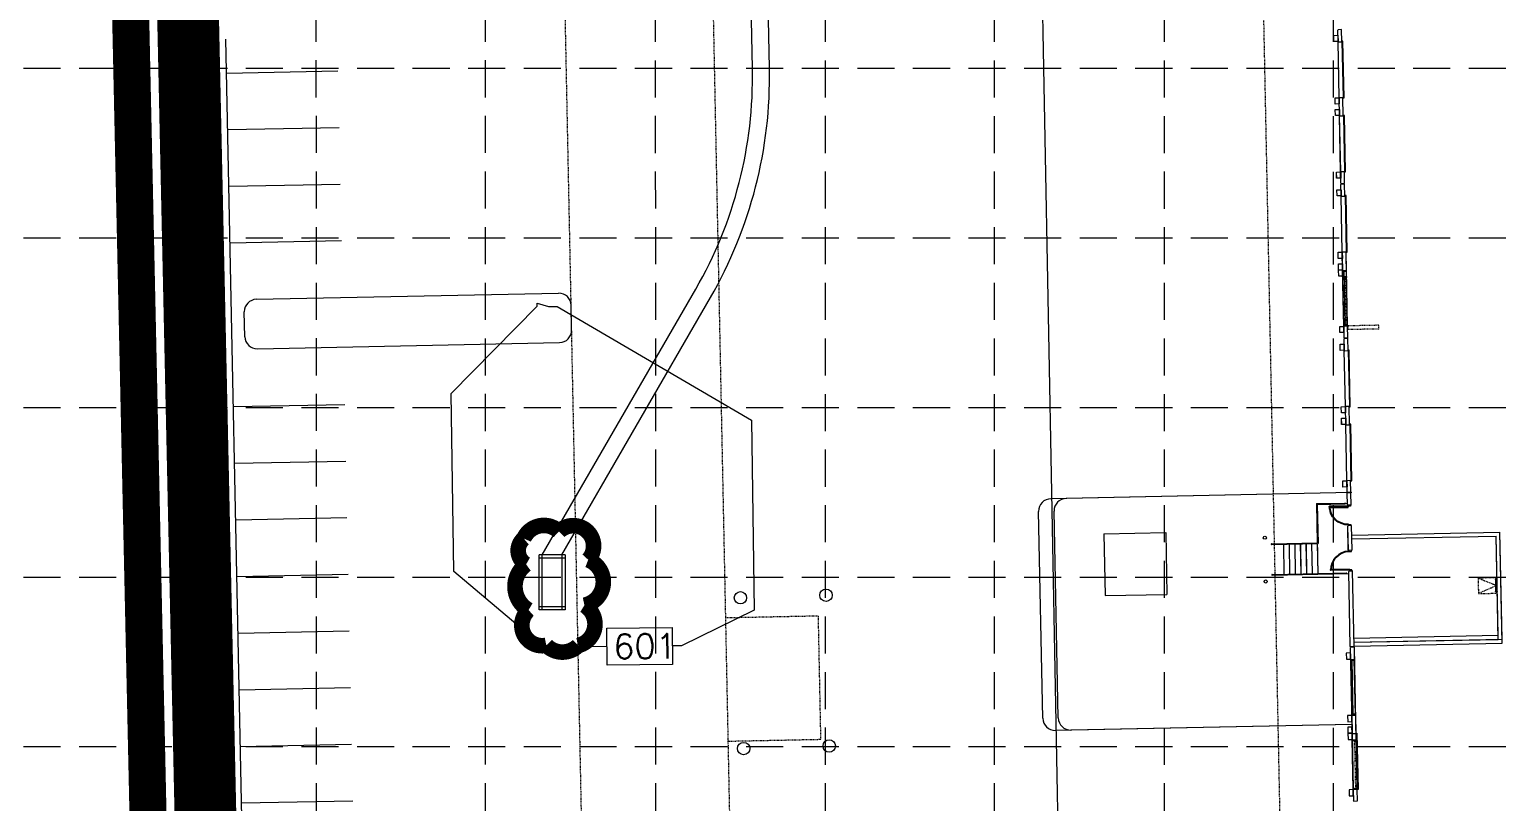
# Model space of a CAD drawing. Extents: x 2140663 to 2528301, y 336313 to 7007653.
# Drawn here: x 2527319.9 to 2527558.4, y 7006737 to 7006862 of the extents above; entities that cross this region are included whole.
import ezdxf

# ---------------------------------------------------------------- set-up
doc = ezdxf.new("R2010")
doc.units = 0
doc.header["$MEASUREMENT"] = 0
for name, pattern in [('HIDDEN', [0.375, 0.25, -0.125]), ('PHANTOM2', [1.25, 0.625, -0.125, 0.125, -0.125, 0.125, -0.125]), ('xdrc002ar$0$HIDDEN2', [0.1875, 0.125, -0.0625]), ('xdrc002ar$0$XR3$0$HIDDEN2', [0.1875, 0.125, -0.0625]), ('xdrc002pt$0$HIDDEN2', [0.1875, 0.125, -0.0625])]:
    doc.linetypes.add(name, pattern=pattern)
for name, color, linetype in [('1 PROPOSED CONTOURS', 43, 'Continuous'), ('1 SILT FENCE', 200, 'Continuous'), ('GRID', 254, 'HIDDEN'), ('LEGEND', 7, 'Continuous'), ('LIMITS OF DISTURBANCE', 1, 'HIDDEN'), ('xdrc002ar$0$A-EQPM-PL', 1, 'Continuous'), ('xdrc002ar$0$BASE1$0$ADO', 8, 'Continuous'), ('xdrc002ar$0$BASE1$0$AFL', 1, 'Continuous'), ('xdrc002ar$0$BASE1$0$AFLHR', 7, 'Continuous'), ('xdrc002ar$0$BASE1$0$AFLST', 1, 'Continuous'), ('xdrc002ar$0$BASE1$0$awa', 7, 'Continuous'), ('xdrc002ar$0$BASE1$0$awaWING', 1, 'xdrc002ar$0$HIDDEN2'), ('xdrc002ar$0$c-pipe-bollrds', 4, 'Continuous'), ('xdrc002ar$0$CURB PAD', 7, 'Continuous'), ('xdrc002ar$0$WINDOWS', 8, 'Continuous'), ('xdrc002ar$0$xdrc002ar$0$C-PKNG-FACE-N', 1, 'Continuous'), ('xdrc002ar$0$xdrc002ar$0$C-PKNG-STRP-N', 6, 'Continuous'), ('xdrc002ar$0$XR3$0$A-EQPM-PL', 1, 'Continuous'), ('xdrc002ar$0$XR3$0$BASE1$0$ADO', 3, 'Continuous'), ('xdrc002ar$0$XR3$0$BASE1$0$AFL', 1, 'Continuous'), ('xdrc002ar$0$XR3$0$BASE1$0$AFLHR', 2, 'Continuous'), ('xdrc002ar$0$XR3$0$BASE1$0$AFLST', 2, 'Continuous'), ('xdrc002ar$0$XR3$0$BASE1$0$awa', 4, 'Continuous'), ('xdrc002ar$0$XR3$0$WINDOWS', 2, 'Continuous'), ('xdrc002pt$0$V-ESMT-ACCS-N', 2, 'xdrc002pt$0$HIDDEN2'), ('xdrc002pt$0$V-ESMT-STRM-N', 2, 'xdrc002pt$0$HIDDEN2'), ('xdrc002pt$0$v-prop-line', 3, 'PHANTOM2'), ('xdrc002STM$0$C-STRM-INLET-N', 5, 'Continuous'), ('xdrc002STM$0$C-STRM-PIPE-N', 5, 'Continuous')]:
    doc.layers.add(name, color=color, linetype=linetype)
doc.styles.get("Standard").update_dxf_attribs({"font": 'ARIAL.TTF'})

# ---------------------------------------------------------------- blocks, each defined once
blk = doc.blocks.new('xdrc002ar$0$XR3$0$A$C228123AE')
at = {"layer": 'xdrc002ar$0$XR3$0$BASE1$0$ADO', "lineweight": 0}
for points in [[(22.61683327611536, 15.75429074559361), (22.61683327611536, 17.50429074559361), (132.6168332761154, 17.50429074559361), (132.6168332761154, 15.75429074559361)], [(166.6168332761154, 15.75429074559361), (166.6168332761154, 17.50429074559361), (276.6168332761154, 17.50429074559361), (276.6168332761154, 15.75429074559361)]]:
    blk.add_lwpolyline(points, close=True, dxfattribs=at)
at = {"layer": 'xdrc002ar$0$XR3$0$BASE1$0$AFL', "lineweight": 0}
for p, q in [((22.86683327844366, 8.004440076649189), (132.3668332770467, 8.004440076649189)), ((166.866833277978, 8.004440076649189), (276.366833276581, 8.004440076649189))]:
    blk.add_line(p, q, dxfattribs=at)
for points in [[(10.86683327844366, 8.004440078511834), (10.86683327844366, 0.004440078511834145), (22.86683327844366, 0.004440078511834145), (22.86683327844366, 8.004440078511834)], [(132.3668332770467, 8.004440078511834), (132.3668332770467, 0.004440078511834145), (144.3668332770467, 0.004440078511834145), (144.3668332770467, 8.004440078511834)], [(154.866833277978, 8.004440077580512), (154.866833277978, 0.00444007758051157), (166.866833277978, 0.00444007758051157), (166.866833277978, 8.004440077580512)], [(276.366833276581, 8.004440077580512), (276.366833276581, 0.00444007758051157), (288.366833276581, 0.00444007758051157), (288.366833276581, 8.004440077580512)]]:
    blk.add_lwpolyline(points, close=True, dxfattribs=at)
at = {"layer": 'xdrc002ar$0$XR3$0$BASE1$0$awa', "lineweight": 0}
for p, q in [((-0.008166723418980837, 15.25444007758051), (23.61683327611536, 15.25444007664919)), ((-0.008166723418980837, 15.25444007758051), (-0.008166723418980837, 8.754440076649189)), ((0.7418332765810192, 8.004440076649189), (-0.008166723418980837, 8.754440076649189)), ((0.7418332765810192, 8.004440076649189), (22.86683327658102, 8.004440076649189)), ((23.61683327658102, 8.754440076649189), (22.86683327658102, 8.004440076649189)), ((23.61683327658102, 8.754440076649189), (23.61683327611536, 15.25444007664919)), ((131.6168332770467, 8.754440078511834), (131.616833276581, 15.25444007851183)), ((131.6168332761154, 15.25444007758051), (167.6168332756497, 15.25444007571787)), ((131.6168332770467, 8.754440078511834), (132.3668332770467, 8.004440078511834)), ((132.3668332770467, 8.004440078511834), (166.866833277978, 8.004440076649189)), ((166.866833276581, 8.004440076649189), (167.616833276581, 8.754440076649189)), ((167.616833276581, 8.754440076649189), (167.6168332756497, 15.25444007851183)), ((275.616833276581, 8.754440077580512), (275.6168332756497, 15.25444007758051)), ((275.6168332761154, 15.25444007664919), (299.241833276581, 15.25444007758051)), ((276.366833276581, 8.004440077580512), (275.616833276581, 8.754440077580512)), ((276.366833276581, 8.004440077580512), (298.491833276581, 8.004440077580512)), ((299.241833276581, 8.754440077580512), (298.491833276581, 8.004440077580512)), ((299.241833276581, 15.25444007758051), (299.241833276581, 8.754440077580512))]:
    blk.add_line(p, q, dxfattribs=at)
blk = doc.blocks.new('xdrc002ar$0$XR3$0$BASE1$0$36D')
at = {"layer": 'xdrc002ar$0$XR3$0$BASE1$0$ADO'}
blk.add_lwpolyline([(-1.75, 1.000444171950221e-11), (0, 1.000444171950221e-11), (0, -35.99999999999), (-1.75, -35.99999999999)], close=True, dxfattribs=at)
blk.add_arc((0, 1.000444171950221e-11), 36, 180, 270, dxfattribs=at)
blk = doc.blocks.new('xdrc002ar$0$XR3$0$A$C78C46FB7')
at = {"layer": 'xdrc002ar$0$XR3$0$WINDOWS', "linetype": 'Continuous', "lineweight": 0}
for p, q in [((-9.313225746154785e-10, 6.5), (1.999999999068677, 6.499999997206032)), ((-5.587935447692871e-09, 2), (1.999999994412065, 1.999999997206032)), ((1.999999994412065, 1.999999998137355), (1.999999999068677, 6.499999997206032)), ((1.999999997671694, 4.250759867951274), (105.9999999818392, 4.250759805552661)), ((107.9999999795109, 6.5), (105.9999999795109, 6.499999997206032)), ((105.9999999841675, 1.999999998137355), (105.9999999795109, 6.499999997206032)), ((107.9999999841675, 2), (105.9999999841675, 1.999999997206032))]:
    blk.add_line(p, q, dxfattribs=at)
blk = doc.blocks.new('xdrc002ar$0$BASE1$0$36D')
at = {"layer": 'xdrc002ar$0$BASE1$0$ADO'}
blk.add_lwpolyline([(-1.75, 1.000444171950221e-11), (0, 1.000444171950221e-11), (0, -35.99999999999), (-1.75, -35.99999999999)], close=True, dxfattribs=at)
blk.add_arc((0, 1.000444171950221e-11), 36, 180, 270, dxfattribs=at)
blk = doc.blocks.new('A$C211968B4')
at = {"layer": 'LEGEND', "color": 170, "ltscale": 100, "const_width": 1.261430802800306}
blk.add_lwpolyline([(4.032914736308157, 6.67986492626369, 0.5205670505517462), (4.032914736308157, 6.67986492626369, 0.7651954600696135), (1.179535842966288, 5.243441569618881, 0.4178788784126488), (1.161860283929855, 2.658978256396949, 0.6649002420699669), (4.422610547859222, 2.161206842400134, 0.744833174426672), (8.10029117250815, 1.852431412786245, 0.9756416855879776), (10.39131185039878, 4.219029118306935, 0.5205670505517462), (9.820843972731382, 7.070041866973042, 0.5205670505517462), (7.729127584490925, 6.879974124021828, 0.5402640007904789), (4.032914736308157, 6.67986492626369)], format="xyb", close=True, dxfattribs=at)

msp = doc.modelspace()

# ---------------------------------------------------------------- linework, layer by layer
at = {"layer": '1 PROPOSED CONTOURS', "color": 43, "lineweight": 0, "extrusion": (0.9998237379811397, 0.01877479612197324, 0), "elevation": 2658590.940832231}
msp.add_lwpolyline([(6958033.124135932, 602.0000000000005), (6958190.726379608, 602.0000000000005)], dxfattribs=at)
at = {"layer": '1 PROPOSED CONTOURS', "color": 43, "lineweight": 0, "extrusion": (0.7121223642453939, -0.7020553670057303, 0), "elevation": -3119354.047914765}
msp.add_lwpolyline([(6764067.593862293, 601.0000000000005), (6764087.459972627, 601.0000000000005)], dxfattribs=at)
at = {"layer": '1 PROPOSED CONTOURS', "color": 43, "lineweight": 0, "extrusion": (0.9997939605501283, 0.02029868092977279, 0), "elevation": 2669110.526882334}
msp.add_lwpolyline([(6954070.594816182, 601.0000000000005), (6954071.089869513, 601.0000000000005)], dxfattribs=at)
at = {"layer": '1 PROPOSED CONTOURS', "color": 43, "lineweight": 0, "extrusion": (0.2893166599020219, 0.9572334460846728, 0), "elevation": 7438379.790930041}
msp.add_lwpolyline([(-392124.7423418262, 601.0000000000005), (-392126.649317364, 601.0000000000005)], dxfattribs=at)
at = {"layer": '1 PROPOSED CONTOURS', "color": 43, "lineweight": 0, "elevation": 601}
for points in [[(2527403.940022274, 7006817.148119476), (2527405.335855559, 7006817.14812017)], [(2527388.633618208, 7006774.246637673), (2527388.177541057, 7006803.05778648)], [(2527436.808243958, 7006798.786424413), (2527437.264552008, 7006768.036665816)], [(2527403.136201525, 7006762.002277777), (2527388.633618208, 7006774.246637673)], [(2527437.264552008, 7006768.036665816), (2527425.470056045, 7006762.24163623)], [(2527413.431683949, 7006762.112617474), (2527403.136201525, 7006762.002277777)], [(2527425.470056045, 7006762.24163623), (2527424.002505454, 7006762.225908061)]]:
    msp.add_lwpolyline(points, dxfattribs=at)
at = {"layer": '1 PROPOSED CONTOURS', "color": 43, "lineweight": 0, "extrusion": (0.5039284110031247, 0.863745423480707, 0), "elevation": 7325737.599713446}
msp.add_lwpolyline([(1347899.439515685, 601), (1347863.002404073, 601)], dxfattribs=at)
at = {"layer": '1 PROPOSED CONTOURS', "color": 43, "linetype": 'Continuous', "lineweight": 0, "elevation": 601}
for points in [[(2527413.399533917, 7006765.112445198), (2527423.970355422, 7006765.225735784)], [(2527413.46383398, 7006759.112789748), (2527413.399533917, 7006765.112445198)]]:
    msp.add_lwpolyline(points, dxfattribs=at)
at = {"layer": '1 PROPOSED CONTOURS', "color": 43, "linetype": 'Continuous', "lineweight": 0, "extrusion": (0.9999425747662924, 0.01071667717894323, 0), "elevation": 2602368.073436102}
msp.add_lwpolyline([(6979277.27382054, 601), (6979271.273820541, 601)], dxfattribs=at)
at = {"layer": '1 PROPOSED CONTOURS', "color": 43, "linetype": 'Continuous', "lineweight": 0, "extrusion": (0.01071667718990883, -0.9999425747661749, 0), "elevation": -6979271.273792006}
msp.add_lwpolyline([(2602368.073512639, 601.0000000000002), (2602357.502084067, 601.0000000000002)], dxfattribs=at)
at = {"layer": '1 SILT FENCE', "color": 200, "linetype": 'Continuous', "lineweight": 0, "const_width": 10}
msp.add_lwpolyline([(2527349.882174684, 7006666.896567727), (2527332.665792525, 7007457.699583834), (2527360.286020877, 7007457.772928173)], dxfattribs=at)
at = {"layer": 'GRID', "color": 253, "linetype": 'HIDDEN', "lineweight": 0, "ltscale": 24}
for p, q in [((2527339.208465025, 7006032.020494846), (2527338.773547749, 7007623.404141763)), ((2527366.415647264, 7006032.016217309), (2527366.29970966, 7007623.616497753)), ((2527393.70391521, 7006032.011927022), (2527393.789998551, 7007623.565466588)), ((2527421.368363672, 7006032.007577593), (2527421.22060479, 7007623.464267181)), ((2527448.923389785, 7006032.003245368), (2527448.642908241, 7007623.487741725)), ((2527476.162591924, 7006031.998962794), (2527476.168752994, 7007623.471191216)), ((2527503.695680559, 7006031.994634018), (2527503.666313902, 7007623.464716725)), ((2527530.983350792, 7006031.990343825), (2527531.038154987, 7007623.461265043)), ((2527228.947377252, 7006855.753772439), (2528272.331315909, 7006855.753772439)), ((2527228.947377252, 7006828.296300367), (2528272.331315909, 7006828.296300367)), ((2527228.947377252, 7006800.838828297), (2528272.331315909, 7006800.838828297)), ((2527228.947377252, 7006773.381356229), (2528272.331315909, 7006773.381356229)), ((2527228.947377252, 7006745.923884156), (2528272.331315909, 7006745.923884156))]:
    msp.add_line(p, q, dxfattribs=at)
at = {"layer": 'LIMITS OF DISTURBANCE', "ltscale": 70, "const_width": 6}
msp.add_lwpolyline([(2527323.279507909, 7007478.034385583), (2527323.279507909, 7007463.102355542), (2527345.362386929, 7006446.874516389, 0.3527120601780434), (2527681.725039883, 7006131.321992346), (2528205.897920626, 7006144.525554366), (2528183.386823632, 7007495.015237641)], format="xyb", close=True, dxfattribs=at)
at = {"layer": 'xdrc002ar$0$A-EQPM-PL', "color": 7, "linetype": 'xdrc002ar$0$HIDDEN2', "lineweight": 0}
for p, q in [((2527554.446323636, 7006773.198519055), (2527557.471075759, 7006772.009668292)), ((2527557.471075759, 7006772.009668292), (2527554.497066325, 7006770.699035073))]:
    msp.add_line(p, q, dxfattribs=at)
at = {"layer": 'xdrc002ar$0$A-EQPM-PL', "color": 7, "lineweight": 0}
for p, q in [((2527557.476112226, 7006773.019082899), (2527557.220477406, 7006773.013893188)), ((2527557.220477406, 7006773.013893188), (2527557.221294784, 7006772.973630798)), ((2527557.476929603, 7006772.978820508), (2527557.221294784, 7006772.973630798)), ((2527557.476929603, 7006772.978820508), (2527557.476112226, 7006773.019082899)), ((2527557.516683979, 7006771.020598982), (2527557.26104916, 7006771.015409271)), ((2527557.261866537, 7006770.975146881), (2527557.26104916, 7006771.015409271)), ((2527557.517501357, 7006770.980336592), (2527557.261866537, 7006770.975146881)), ((2527557.516683979, 7006771.020598982), (2527557.517501357, 7006770.980336592))]:
    msp.add_line(p, q, dxfattribs=at)
at = {"layer": 'xdrc002ar$0$A-EQPM-PL', "color": 7, "linetype": 'xdrc002ar$0$HIDDEN2', "lineweight": 0}
msp.add_lwpolyline([(2527557.445704414, 7006773.259410283), (2527554.446323636, 7006773.198519055), (2527554.497066325, 7006770.699035073), (2527557.496447104, 7006770.7599263)], close=True, dxfattribs=at)
at = {"layer": 'xdrc002ar$0$A-EQPM-PL', "color": 7, "lineweight": 0}
for points in [[(2527557.334342851, 7006771.017043489), (2527557.294594411, 7006772.974972609)], [(2527557.396829951, 7006771.018312057), (2527557.357078542, 7006772.976387381)]]:
    msp.add_lwpolyline(points, dxfattribs=at)
at = {"layer": 'xdrc002ar$0$BASE1$0$ADO', "lineweight": 0}
for points in [[(2527532.596991009, 7006850.936349821), (2527532.742794243, 7006850.939309811), (2527532.556737725, 7006860.104084481), (2527532.410934491, 7006860.101124491)], [(2527532.840555905, 7006838.938826618), (2527532.986359139, 7006838.941786608), (2527532.800302621, 7006848.106561277), (2527532.654499387, 7006848.103601287)], [(2527533.611844803, 7006800.946670169), (2527533.757648036, 7006800.949630159), (2527533.571591518, 7006810.114404828), (2527533.425788285, 7006810.111444838)], [(2527533.855409699, 7006788.949146966), (2527534.001212933, 7006788.952106955), (2527533.815156415, 7006798.116881625), (2527533.669353181, 7006798.113921635)]]:
    msp.add_lwpolyline(points, close=True, dxfattribs=at)
at = {"layer": 'xdrc002ar$0$BASE1$0$ADO', "color": 7, "lineweight": 0}
for points in [[(2527533.104418777, 7006825.941465722), (2527533.25022201, 7006825.944425713), (2527533.064165481, 7006835.109200316), (2527532.918362249, 7006835.106240326)], [(2527533.792456538, 7006784.865769779), (2527533.396704908, 7006784.85773552), (2527533.393322062, 7006785.024367786), (2527533.789073692, 7006785.032402045)], [(2527533.856730612, 7006781.699756735), (2527533.460978981, 7006781.691722476), (2527533.457596135, 7006781.858354741), (2527533.853347766, 7006781.866389)], [(2527533.937918915, 7006777.700582363), (2527533.542167285, 7006777.692548104), (2527533.545550131, 7006777.525915838), (2527533.941301761, 7006777.533950097)], [(2527534.002192989, 7006774.534569318), (2527533.606441358, 7006774.526535059), (2527533.609824204, 7006774.359902794), (2527534.005575835, 7006774.367937053)]]:
    msp.add_lwpolyline(points, close=True, dxfattribs=at)
at = {"layer": 'xdrc002ar$0$BASE1$0$AFL', "color": 7, "lineweight": 0}
for p, q in [((2527531.950880562, 7006850.94407058), (2527531.765669755, 7006860.067187183)), ((2527532.194445458, 7006838.946547377), (2527532.009234651, 7006848.069663979)), ((2527531.58627138, 7006836.058565226), (2527532.252800441, 7006836.07209661)), ((2527531.606568455, 7006835.058771634), (2527531.58627138, 7006836.058565226)), ((2527532.273097517, 7006835.072303018), (2527531.606568455, 7006835.058771634)), ((2527532.252800441, 7006836.07209661), (2527532.273097517, 7006835.072303018)), ((2527532.458308334, 7006825.94918648), (2527532.273097517, 7006835.072303018)), ((2527531.791779273, 7006825.935655096), (2527532.458308334, 7006825.94918648)), ((2527531.812076349, 7006824.935861504), (2527531.791779273, 7006825.935655096)), ((2527532.478605411, 7006824.949392887), (2527531.812076349, 7006824.935861504)), ((2527532.458308334, 7006825.94918648), (2527532.478605411, 7006824.949392887)), ((2527531.850133366, 7006823.061248517), (2527532.516662428, 7006823.074779901)), ((2527531.870430442, 7006822.061454924), (2527531.850133366, 7006823.061248517)), ((2527532.536959504, 7006822.074986307), (2527531.870430442, 7006822.061454924)), ((2527532.516662428, 7006823.074779901), (2527532.536959504, 7006822.074986307)), ((2527532.035344183, 7006813.93813198), (2527532.701873245, 7006813.951663363)), ((2527532.055641259, 7006812.938338387), (2527532.035344183, 7006813.93813198)), ((2527532.722170321, 7006812.951869771), (2527532.055641259, 7006812.938338387)), ((2527532.701873245, 7006813.951663363), (2527532.722170321, 7006812.951869771)), ((2527532.965734356, 7006800.954390928), (2527532.780523549, 7006810.07750753)), ((2527533.209299252, 7006788.956867725), (2527533.024088445, 7006798.079984327)), ((2527534.038925099, 7006748.09303165), (2527533.372396036, 7006748.079500266)), ((2527533.372396036, 7006748.079500266), (2527533.392693112, 7006747.079706674)), ((2527534.059222174, 7006747.093238058), (2527534.038925099, 7006748.09303165)), ((2527533.392693112, 7006747.079706674), (2527534.059222174, 7006747.093238058)), ((2527534.224097684, 7006738.969914743), (2527533.557568622, 7006738.956383359)), ((2527533.557568622, 7006738.956383359), (2527533.577865698, 7006737.956589766)), ((2527534.24439476, 7006737.97012115), (2527534.224097684, 7006738.969914743)), ((2527533.577865698, 7006737.956589766), (2527534.24439476, 7006737.97012115))]:
    msp.add_line(p, q, dxfattribs=at)
for points in [[(2527531.765669755, 7006860.067187183), (2527531.099140688, 7006860.053655799), (2527531.078843614, 7006861.0534494), (2527531.74537268, 7006861.066980783)], [(2527531.971177637, 7006849.94427698), (2527531.30464857, 7006849.930745597), (2527531.284351495, 7006850.930539197), (2527531.950880562, 7006850.94407058)], [(2527532.009234651, 7006848.069663979), (2527531.342705585, 7006848.056132596), (2527531.32240851, 7006849.055926196), (2527531.988937577, 7006849.069457579)], [(2527532.214742533, 7006837.946753777), (2527531.548213466, 7006837.933222394), (2527531.527916391, 7006838.933015994), (2527532.194445458, 7006838.946547377)], [(2527532.780523549, 7006810.07750753), (2527532.113994482, 7006810.063976147), (2527532.093697407, 7006811.063769748), (2527532.760226474, 7006811.077301131)], [(2527532.98603143, 7006799.954597328), (2527532.319502363, 7006799.941065945), (2527532.299205289, 7006800.940859545), (2527532.965734356, 7006800.954390928)], [(2527533.024088445, 7006798.079984327), (2527532.357559378, 7006798.066452944), (2527532.337262304, 7006799.066246544), (2527533.00379137, 7006799.079777927)], [(2527533.229596327, 7006787.957074124), (2527532.56306726, 7006787.943542741), (2527532.542770185, 7006788.943336342), (2527533.209299252, 7006788.956867725)]]:
    msp.add_lwpolyline(points, close=True, dxfattribs=at)
at = {"layer": 'xdrc002ar$0$BASE1$0$AFLHR', "color": 7, "lineweight": 0}
for p, q in [((2527528.283515376, 7006785.254034123), (2527533.282411204, 7006785.355518038)), ((2527528.411026709, 7006785.131597059), (2527532.892372699, 7006785.222574056)), ((2527520.997176608, 7006778.759211055), (2527528.412312423, 7006778.909747701)), ((2527520.999713743, 7006778.634236856), (2527528.539823756, 7006778.787310638)), ((2527521.097816276, 7006773.801901156), (2527528.63792629, 7006773.954974937)), ((2527521.10035341, 7006773.676926957), (2527528.515489225, 7006773.827463604)), ((2527528.515489225, 7006773.827463604), (2527533.514508406, 7006773.928950023)), ((2527528.637926291, 7006773.954974937), (2527533.119395633, 7006774.045954439))]:
    msp.add_line(p, q, dxfattribs=at)
for centre, start, end in [((2527532.891101179, 7006785.285061096), 271.1630171137709, 91.16301711377088), ((2527520.998445175, 7006778.696723955), 91.16301711377088, 271.1630171137709), ((2527521.099084843, 7006773.739414057), 91.16301711377088, 271.1630171137709), ((2527533.120661248, 7006773.98346728), 271.1630171137709, 91.16301711377088)]:
    msp.add_arc(centre, 0.06249997500000001, start, end, dxfattribs=at)
at = {"layer": 'xdrc002ar$0$BASE1$0$AFLST', "color": 7, "lineweight": 0}
for p, q in [((2527528.283515376, 7006785.254034123), (2527528.412312423, 7006778.909747701)), ((2527528.411026709, 7006785.131597059), (2527528.539823756, 7006778.787310638)), ((2527522.915984796, 7006778.673139585), (2527523.01408733, 7006773.840803885)), ((2527523.832462257, 7006778.691745238), (2527523.93056479, 7006773.859409538)), ((2527524.748939717, 7006778.710350892), (2527524.84704225, 7006773.87801519)), ((2527525.665417177, 7006778.728956544), (2527525.763519711, 7006773.896620844)), ((2527526.581894637, 7006778.747562197), (2527526.679997171, 7006773.915226497)), ((2527527.498372097, 7006778.766167849), (2527527.59647463, 7006773.933832149)), ((2527528.414849557, 7006778.784773502), (2527528.512952091, 7006773.952437802)), ((2527528.414849557, 7006778.784773502), (2527528.442335181, 7006777.430886344)), ((2527528.414849557, 7006778.784773502), (2527528.439345477, 7006777.578153204)), ((2527528.488003602, 7006775.181350761), (2527528.512952091, 7006773.952437802)), ((2527528.515489225, 7006773.827463604), (2527528.515489225, 7006773.827463604)), ((2527528.63792629, 7006773.954974937), (2527528.637926291, 7006773.954974937))]:
    msp.add_line(p, q, dxfattribs=at)
at = {"layer": 'xdrc002ar$0$BASE1$0$awa', "lineweight": 0}
for p, q in [((2527531.789465557, 7006861.974312301), (2527531.728247024, 7006861.910556633)), ((2527531.765669755, 7006860.067187183), (2527531.728247024, 7006861.910556633)), ((2527532.331020424, 7006861.985306549), (2527531.789465557, 7006861.974312301)), ((2527532.370980289, 7006860.016962899), (2527532.331020424, 7006861.985306549)), ((2527531.765669755, 7006860.067187183), (2527531.829425422, 7006860.00596865)), ((2527531.829425422, 7006860.00596865), (2527532.370980289, 7006860.016962899)), ((2527531.950880562, 7006850.94407058), (2527532.012099095, 7006851.007826247)), ((2527532.009234651, 7006848.069663979), (2527531.950880562, 7006850.94407058)), ((2527532.012099095, 7006851.007826247), (2527532.553653962, 7006851.018820496)), ((2527532.614545186, 7006848.019439695), (2527532.553653962, 7006851.018820496)), ((2527532.072990319, 7006848.008445446), (2527532.009234651, 7006848.069663979)), ((2527532.072990319, 7006848.008445446), (2527532.614545186, 7006848.019439695)), ((2527532.255663991, 7006839.010303044), (2527532.194445458, 7006838.946547377)), ((2527532.231868189, 7006837.103177926), (2527532.194445458, 7006838.946547377)), ((2527532.255663991, 7006839.010303044), (2527532.797218858, 7006839.021297293)), ((2527532.837178723, 7006837.052953642), (2527532.797218858, 7006839.021297293)), ((2527532.231868189, 7006837.103177926), (2527532.295623857, 7006837.041959393)), ((2527532.837178723, 7006837.052953642), (2527532.295623857, 7006837.041959393)), ((2527532.804319351, 7006811.984632649), (2527532.743100817, 7006811.920876981)), ((2527532.780523549, 7006810.07750753), (2527532.743100817, 7006811.920876981)), ((2527532.780523549, 7006810.07750753), (2527532.844279216, 7006810.016288998)), ((2527533.345874217, 7006811.995626897), (2527532.804319351, 7006811.984632649)), ((2527532.844279216, 7006810.016288998), (2527533.385834083, 7006810.027283247)), ((2527533.385834083, 7006810.027283247), (2527533.345874217, 7006811.995626897)), ((2527532.965734356, 7006800.954390928), (2527533.026952888, 7006801.018146595)), ((2527533.024088445, 7006798.079984327), (2527532.965734356, 7006800.954390928)), ((2527533.026952888, 7006801.018146595), (2527533.568507755, 7006801.029140844)), ((2527533.629398979, 7006798.029760043), (2527533.568507755, 7006801.029140844)), ((2527533.087844112, 7006798.018765794), (2527533.024088445, 7006798.079984327)), ((2527533.087844112, 7006798.018765794), (2527533.629398979, 7006798.029760043)), ((2527533.270517785, 7006789.020623391), (2527533.209299252, 7006788.956867725)), ((2527533.246721983, 7006787.113498273), (2527533.209299252, 7006788.956867725)), ((2527533.270517785, 7006789.020623391), (2527533.812072651, 7006789.031617641)), ((2527533.852032517, 7006787.06327399), (2527533.812072651, 7006789.031617641)), ((2527533.246721983, 7006787.113498273), (2527533.31047765, 7006787.052279741)), ((2527533.852032517, 7006787.06327399), (2527533.31047765, 7006787.052279741))]:
    msp.add_line(p, q, dxfattribs=at)
at = {"layer": 'xdrc002ar$0$BASE1$0$awa', "color": 7, "lineweight": 0}
for p, q in [((2527532.296893316, 7006836.97942812), (2527532.235674784, 7006836.915672455)), ((2527532.273097517, 7006835.072303018), (2527532.235674784, 7006836.915672455)), ((2527532.838448179, 7006836.99042237), (2527532.296893316, 7006836.97942812)), ((2527532.878408047, 7006835.022078734), (2527532.838448179, 7006836.99042237)), ((2527532.273097517, 7006835.072303018), (2527532.336853184, 7006835.011084485)), ((2527532.336853184, 7006835.011084485), (2527532.878408048, 7006835.022078734)), ((2527532.458308334, 7006825.94918648), (2527532.519526867, 7006826.012942147)), ((2527532.536959504, 7006822.074986307), (2527532.458308334, 7006825.94918648)), ((2527532.519526867, 7006826.012942147), (2527533.061081731, 7006826.023936396)), ((2527533.142270034, 7006822.024762025), (2527533.06108173, 7006826.023936396)), ((2527532.600715171, 7006822.013767775), (2527532.536959504, 7006822.074986307)), ((2527532.600715171, 7006822.013767775), (2527533.142270034, 7006822.024762025)), ((2527532.763091777, 7006814.015419031), (2527532.701873245, 7006813.951663363)), ((2527532.739295979, 7006812.108293926), (2527532.701873245, 7006813.951663363)), ((2527532.763091777, 7006814.015419031), (2527533.30464664, 7006814.026413281)), ((2527533.344606509, 7006812.058069644), (2527533.30464664, 7006814.026413281)), ((2527532.739295979, 7006812.108293926), (2527532.803051645, 7006812.047075394)), ((2527533.344606509, 7006812.058069644), (2527532.803051645, 7006812.047075394)), ((2527533.311746213, 7006786.989792641), (2527533.250527681, 7006786.926036975)), ((2527533.287923185, 7006785.084008793), (2527533.250527681, 7006786.926036975)), ((2527533.853301076, 7006787.000786891), (2527533.311746213, 7006786.989792641)), ((2527533.893233715, 7006785.03378451), (2527533.853301076, 7006787.000786891)), ((2527533.351678852, 7006785.022790261), (2527533.287923185, 7006785.084008793)), ((2527533.893233715, 7006785.03378451), (2527533.351678852, 7006785.022790261)), ((2527533.419306058, 7006781.691608577), (2527533.358087526, 7006781.627852911)), ((2527533.436768408, 7006777.752189111), (2527533.358087526, 7006781.627852911)), ((2527533.960860921, 7006781.702602827), (2527533.419306058, 7006781.691608577)), ((2527533.96088815, 7006781.701261572), (2527533.960860921, 7006781.702602827)), ((2527534.042078938, 7006777.701964828), (2527533.96088815, 7006781.701261572)), ((2527533.500524075, 7006777.690970578), (2527533.436768408, 7006777.752189111)), ((2527534.042078938, 7006777.701964828), (2527533.500524075, 7006777.690970578)), ((2527533.568151281, 7006774.359788895), (2527533.506932749, 7006774.296033228)), ((2527533.754148876, 7006762.118658448), (2527533.507052834, 7006774.29615829)), ((2527534.109706144, 7006774.370783145), (2527533.568151281, 7006774.359788895)), ((2527534.359459406, 7006762.068434165), (2527534.109706145, 7006774.370783145)), ((2527533.817904544, 7006762.057439915), (2527533.754148877, 7006762.118658448)), ((2527533.757822648, 7006761.933844087), (2527534.059222174, 7006747.093238058)), ((2527533.757899222, 7006761.933923834), (2527533.819117755, 7006761.9976795)), ((2527534.359459406, 7006762.068434165), (2527533.817904544, 7006762.057439915)), ((2527534.360672618, 7006762.008673749), (2527533.819117755, 7006761.9976795)), ((2527534.360672618, 7006762.008673749), (2527534.66449448, 7006747.043012998)), ((2527534.059222174, 7006747.093238058), (2527534.122977841, 7006747.032019525)), ((2527534.122977841, 7006747.032019525), (2527534.664532704, 7006747.043013774)), ((2527534.224097684, 7006738.969914743), (2527534.285316216, 7006739.033670411)), ((2527534.224097684, 7006738.969914743), (2527534.261520418, 7006737.126545305)), ((2527534.285316216, 7006739.033670411), (2527534.82687108, 7006739.04466466)), ((2527534.826871079, 7006739.04466466), (2527534.866830948, 7006737.076321023)), ((2527534.325276084, 7006737.065326774), (2527534.261520418, 7006737.126545305)), ((2527534.866830948, 7006737.076321023), (2527534.325276084, 7006737.065326774))]:
    msp.add_line(p, q, dxfattribs=at)
at = {"layer": 'xdrc002ar$0$BASE1$0$awa', "color": 7, "linetype": 'Continuous', "lineweight": 0}
for p, q in [((2527533.991970532, 7006780.170205261), (2527557.987016765, 7006780.657335082)), ((2527534.004867632, 7006779.534919749), (2527557.364628353, 7006780.009152469)), ((2527557.704181519, 7006763.283438819), (2527557.364628353, 7006780.009152469)), ((2527558.352364132, 7006762.661050407), (2527557.987016765, 7006780.657335082)), ((2527534.344387834, 7006762.809205429), (2527557.704181519, 7006763.283438819)), ((2527534.357284935, 7006762.173919917), (2527558.352364132, 7006762.661050407))]:
    msp.add_line(p, q, dxfattribs=at)
at = {"layer": 'xdrc002ar$0$BASE1$0$awaWING', "color": 7, "lineweight": 0, "ltscale": 0.5}
for p, q in [((2527533.367775439, 7006813.963742587), (2527533.428993604, 7006814.027498604)), ((2527533.367775439, 7006813.963742587), (2527533.378772813, 7006813.422187785)), ((2527538.377740192, 7006813.523702004), (2527533.378772813, 7006813.422187785)), ((2527538.302986799, 7006814.126474964), (2527533.428993604, 7006814.027498604)), ((2527538.302986799, 7006814.126474964), (2527538.366742819, 7006814.065256802)), ((2527538.377740192, 7006813.523702004), (2527538.366742819, 7006814.065256802))]:
    msp.add_line(p, q, dxfattribs=at)
at = {"layer": 'xdrc002ar$0$c-pipe-bollrds', "color": 7, "lineweight": 0}
for centre in [(2527435.024946158, 7006770.014234588), (2527448.871999909, 7006770.425974304), (2527435.539791623, 7006745.619852087), (2527449.386845373, 7006746.031591803)]:
    msp.add_circle(centre, 1, dxfattribs=at)
at = {"layer": 'xdrc002ar$0$CURB PAD', "color": 7, "lineweight": 0}
for p, q in [((2527534.019699695, 7006787.036763225), (2527485.258434592, 7006786.046847806)), ((2527483.979365439, 7006750.514967992), (2527483.299441557, 7006784.006666469)), ((2527534.009639244, 7006749.530234585), (2527486.019546776, 7006748.555974958))]:
    msp.add_line(p, q, dxfattribs=at)
for centre, start, end in [((2527485.299028744, 7006784.047260619), 91.16301711377088, 181.1630171143124), ((2527485.978952624, 7006750.555562139), 181.1630171143124, 271.1630171137709)]:
    msp.add_arc(centre, 1.999999199999998, start, end, dxfattribs=at)
at = {"layer": 'xdrc002ar$0$WINDOWS', "color": 7, "linetype": 'Continuous', "lineweight": 0}
for p, q in [((2527532.701873245, 7006813.951663363), (2527532.536959504, 7006822.074986307)), ((2527532.767385666, 7006822.017150992), (2527532.770768512, 7006821.850518727)), ((2527533.142308264, 7006822.024762395), (2527533.145691109, 7006821.858130129)), ((2527532.770768512, 7006821.850518727), (2527533.145691109, 7006821.858130129)), ((2527532.926379427, 7006814.185434513), (2527533.301302024, 7006814.193045918)), ((2527532.929762273, 7006814.018802249), (2527532.926379427, 7006814.185434513)), ((2527533.30468487, 7006814.026413652), (2527533.301302024, 7006814.193045918)), ((2527534.224097684, 7006738.969914743), (2527534.059183943, 7006747.093237686)), ((2527534.289610106, 7006747.035402371), (2527534.292992953, 7006746.868770107)), ((2527534.292992953, 7006746.868770107), (2527534.66791555, 7006746.87638151)), ((2527534.664532704, 7006747.043013774), (2527534.66791555, 7006746.87638151)), ((2527534.448603868, 7006739.203685893), (2527534.823526465, 7006739.211297297)), ((2527534.451986714, 7006739.037053628), (2527534.448603868, 7006739.203685893)), ((2527534.826909311, 7006739.044665032), (2527534.823526465, 7006739.211297297))]:
    msp.add_line(p, q, dxfattribs=at)
at = {"layer": 'xdrc002ar$0$WINDOWS', "color": 7, "linetype": 'xdrc002ar$0$HIDDEN2', "lineweight": 0}
for p, q in [((2527533.113904035, 7006814.189241502), (2527532.958293115, 7006821.854325714)), ((2527534.636128475, 7006739.207492881), (2527534.480517555, 7006746.872577094))]:
    msp.add_line(p, q, dxfattribs=at)
at = {"layer": 'xdrc002ar$0$xdrc002ar$0$C-PKNG-FACE-N', "color": 7, "lineweight": 0}
for p, q in [((2527355.646435559, 7006667.11594845), (2527351.721475656, 7006860.436443256)), ((2527356.655902663, 7006818.328381997), (2527405.567129561, 7006819.321420029)), ((2527407.688508724, 7006813.363256018), (2527407.607314029, 7006817.362430255)), ((2527354.779372845, 7006812.247727158), (2527354.696500939, 7006816.329510978)), ((2527356.818292053, 7006810.330033509), (2527405.72951895, 7006811.323071551)), ((2527534.017608165, 7006787.036719167), (2527487.755997718, 7006786.097475929)), ((2527486.476985356, 7006750.565594071), (2527485.797007944, 7006784.057291461)), ((2527493.873630824, 7006780.364343419), (2527503.871566431, 7006780.567330157)), ((2527493.873630824, 7006780.364343419), (2527494.076617562, 7006770.366407814)), ((2527503.871566431, 7006780.567330156), (2527504.074553168, 7006770.569394551)), ((2527494.076617564, 7006770.366407813), (2527504.074553169, 7006770.569394551)), ((2527534.007607658, 7006749.530190513), (2527488.517169824, 7006748.606604297))]:
    msp.add_line(p, q, dxfattribs=at)
for centre, start, end in [((2527356.696500011, 7006816.328794877), 91.16310868333822, 179.9794851642389), ((2527405.607726908, 7006817.321832908), 1.163108680564152, 91.16310867694222), ((2527405.688921603, 7006813.322658671), 271.1631086854222, 1.163108681800193), ((2527356.777694705, 7006812.329620629), 182.3467321981255, 271.1631086790262), ((2527487.796595066, 7006784.097888808), 91.16310868795857, 181.1631086820789), ((2527488.476572477, 7006750.606191418), 181.1631086813305, 271.1631086796983)]:
    msp.add_arc(centre, 1.9999992, start, end, dxfattribs=at)
at = {"layer": 'xdrc002ar$0$xdrc002ar$0$C-PKNG-STRP-N', "color": 7, "linetype": 'Continuous', "lineweight": 0}
for p, q in [((2527369.84728429, 7006855.267854908), (2527351.833838091, 7006854.902130343)), ((2527370.033336674, 7006846.10400615), (2527352.019890476, 7006845.738281585)), ((2527370.219389058, 7006836.940157397), (2527352.205942859, 7006836.574432832)), ((2527370.405441442, 7006827.776308639), (2527352.391995243, 7006827.410584074)), ((2527370.943638137, 7006801.267896036), (2527352.930191938, 7006800.902171471)), ((2527371.129690521, 7006792.104047281), (2527353.116244322, 7006791.738322715)), ((2527371.315742905, 7006782.940198528), (2527353.302296706, 7006782.574473962)), ((2527371.501795289, 7006773.77634977), (2527353.48834909, 7006773.410625204)), ((2527371.687847674, 7006764.612501014), (2527353.674401475, 7006764.246776449)), ((2527371.873900057, 7006755.448652259), (2527353.860453858, 7006755.082927694)), ((2527372.059952443, 7006746.284803503), (2527354.046506244, 7006745.919078939)), ((2527372.246004826, 7006737.120954745), (2527354.232558627, 7006736.755230181))]:
    msp.add_line(p, q, dxfattribs=at)
at = {"layer": 'xdrc002ar$0$XR3$0$A-EQPM-PL', "color": 7, "linetype": 'xdrc002ar$0$XR3$0$HIDDEN2', "lineweight": 0}
for p, q in [((2527554.444228183, 7006773.198469205), (2527557.46897997, 7006772.009617584)), ((2527557.46897997, 7006772.009617584), (2527554.494970164, 7006770.698985207))]:
    msp.add_line(p, q, dxfattribs=at)
at = {"layer": 'xdrc002ar$0$XR3$0$A-EQPM-PL', "color": 7, "lineweight": 0}
for p, q in [((2527557.474016722, 7006773.01903219), (2527557.218381902, 7006773.013842552)), ((2527557.218381902, 7006773.013842552), (2527557.219199268, 7006772.973580162)), ((2527557.474834088, 7006772.9787698), (2527557.219199268, 7006772.973580162)), ((2527557.474834088, 7006772.9787698), (2527557.474016722, 7006773.01903219)), ((2527557.51458791, 7006771.020548261), (2527557.258953089, 7006771.015358623)), ((2527557.259770455, 7006770.975096231), (2527557.258953089, 7006771.015358623)), ((2527557.515405276, 7006770.980285871), (2527557.259770455, 7006770.975096231)), ((2527557.51458791, 7006771.020548261), (2527557.515405276, 7006770.980285871))]:
    msp.add_line(p, q, dxfattribs=at)
at = {"layer": 'xdrc002ar$0$XR3$0$A-EQPM-PL', "color": 7, "linetype": 'xdrc002ar$0$XR3$0$HIDDEN2', "lineweight": 0}
msp.add_lwpolyline([(2527557.44360898, 7006773.259359581), (2527554.444228183, 7006773.198469205), (2527554.494970164, 7006770.698985207), (2527557.49435096, 7006770.759875585)], close=True, dxfattribs=at)
at = {"layer": 'xdrc002ar$0$XR3$0$A-EQPM-PL', "color": 7, "lineweight": 0}
for points in [[(2527557.332246781, 7006771.01699282), (2527557.292498895, 7006772.974921951)], [(2527557.394733881, 7006771.01826137), (2527557.354983028, 7006772.976336705)]]:
    msp.add_lwpolyline(points, dxfattribs=at)
at = {"layer": 'xdrc002ar$0$XR3$0$BASE1$0$ADO', "color": 7, "lineweight": 0}
for points in [[(2527533.102338279, 7006825.941421922), (2527533.248141512, 7006825.944381871), (2527533.062087581, 7006835.109156528), (2527532.916284348, 7006835.106196578)], [(2527533.790364393, 7006784.865725785), (2527533.394612761, 7006784.857691638), (2527533.391229962, 7006785.024323904), (2527533.786981595, 7006785.032358051)], [(2527533.85463757, 7006781.699712721), (2527533.458885937, 7006781.691678574), (2527533.455503138, 7006781.858310841), (2527533.851254771, 7006781.866344987)], [(2527533.93582474, 7006777.700538326), (2527533.540073107, 7006777.69250418), (2527533.543455906, 7006777.525871913), (2527533.939207538, 7006777.53390606)], [(2527534.000097916, 7006774.534525263), (2527533.604346283, 7006774.526491117), (2527533.607729082, 7006774.35985885), (2527534.003480714, 7006774.367892996)], [(2527534.682049038, 7006748.126924341), (2527534.827852271, 7006748.12988429), (2527535.013906202, 7006738.965109633), (2527534.868102969, 7006738.962149685)]]:
    msp.add_lwpolyline(points, close=True, dxfattribs=at)
at = {"layer": 'xdrc002ar$0$XR3$0$BASE1$0$AFL', "color": 7, "lineweight": 0}
for p, q in [((2527532.456227838, 7006825.949142864), (2527532.271019607, 7006835.072259453)), ((2527534.036784297, 7006748.092987215), (2527534.221992528, 7006738.969870626))]:
    msp.add_line(p, q, dxfattribs=at)
for points in [[(2527532.271019607, 7006835.072259453), (2527531.604490541, 7006835.058728258), (2527531.584193749, 7006836.058521857), (2527532.250722815, 7006836.072053052)], [(2527532.476524631, 7006824.949349265), (2527531.809995565, 7006824.93581807), (2527531.789698772, 7006825.935611669), (2527532.456227839, 7006825.949142864)], [(2527532.514581116, 7006823.074736267), (2527531.848052051, 7006823.061205072), (2527531.827755258, 7006824.060998672), (2527532.494284324, 7006824.074529866)], [(2527532.72008614, 7006812.95182608), (2527532.053557074, 7006812.938294884), (2527532.033260281, 7006813.938088483), (2527532.699789348, 7006813.951619678)], [(2527533.772925996, 7006761.090303999), (2527533.10639693, 7006761.076772804), (2527533.126693722, 7006760.076979205), (2527533.793222788, 7006760.0905104)], [(2527533.978431019, 7006750.967393811), (2527533.311901953, 7006750.953862616), (2527533.332198746, 7006749.954069017), (2527533.998727812, 7006749.967600212)], [(2527534.016487505, 7006749.092780815), (2527533.349958439, 7006749.079249619), (2527533.370255231, 7006748.07945602), (2527534.036784297, 7006748.092987215)], [(2527534.221992528, 7006738.969870626), (2527533.555463462, 7006738.956339431), (2527533.575760255, 7006737.956545832), (2527534.242289321, 7006737.970077027)]]:
    msp.add_lwpolyline(points, close=True, dxfattribs=at)
at = {"layer": 'xdrc002ar$0$XR3$0$BASE1$0$AFLHR', "color": 7, "lineweight": 0}
for p, q in [((2527528.281423341, 7006785.25399169), (2527533.280319198, 7006785.355474188)), ((2527528.408934641, 7006785.13155459), (2527532.890280657, 7006785.222530317)), ((2527520.995082733, 7006778.759170688), (2527528.41021859, 7006778.909705231)), ((2527520.997619832, 7006778.634196488), (2527528.537729889, 7006778.787268131)), ((2527521.095720995, 7006773.80186076), (2527528.635831052, 7006773.954932403)), ((2527521.098258094, 7006773.67688656), (2527528.513393952, 7006773.827421104)), ((2527528.513393952, 7006773.827421104), (2527533.512413162, 7006773.928906105)), ((2527528.635831053, 7006773.954932403), (2527533.117300421, 7006774.045910635))]:
    msp.add_line(p, q, dxfattribs=at)
for centre, start, end in [((2527532.889009154, 7006785.285017356), 271.1630006841799, 91.1630006841799), ((2527520.996351282, 7006778.696683588), 91.1630006841799, 271.1630006841799), ((2527521.096989545, 7006773.739373661), 91.1630006841799, 271.1630006841799), ((2527533.118566019, 7006773.983423474), 271.1630006841799, 91.1630006841799)]:
    msp.add_arc(centre, 0.062499975, start, end, dxfattribs=at)
at = {"layer": 'xdrc002ar$0$XR3$0$BASE1$0$AFLST', "color": 7, "lineweight": 0}
for p, q in [((2527528.281423341, 7006785.25399169), (2527528.41021859, 7006778.909705231)), ((2527528.408934641, 7006785.13155459), (2527528.537729889, 7006778.787268131)), ((2527522.913890897, 7006778.673098673), (2527523.01199206, 7006773.840762946)), ((2527523.830368362, 7006778.691704066), (2527523.928469526, 7006773.859368338)), ((2527524.746845827, 7006778.71030946), (2527524.844946991, 7006773.877973733)), ((2527525.663323293, 7006778.728914853), (2527525.761424456, 7006773.896579125)), ((2527526.579800759, 7006778.747520246), (2527526.677901922, 7006773.915184518)), ((2527527.496278224, 7006778.766125638), (2527527.594379387, 7006773.933789911)), ((2527528.412755689, 7006778.784731031), (2527528.510856853, 7006773.952395304)), ((2527528.41275569, 7006778.784731031), (2527528.440240929, 7006777.430843866)), ((2527528.41275569, 7006778.784731031), (2527528.437251267, 7006777.578110727)), ((2527528.485908712, 7006775.18130827), (2527528.510856853, 7006773.952395304)), ((2527528.513393952, 7006773.827421104), (2527528.513393952, 7006773.827421104)), ((2527528.635831052, 7006773.954932403), (2527528.635831053, 7006773.954932403))]:
    msp.add_line(p, q, dxfattribs=at)
for centre in [(2527519.909811145, 7006779.737344252), (2527520.053580091, 7006772.655472928)]:
    msp.add_circle(centre, 0.2499999, dxfattribs=at)
at = {"layer": 'xdrc002ar$0$XR3$0$BASE1$0$awa', "color": 7, "lineweight": 0}
for p, q in [((2527532.294815946, 7006836.979384551), (2527532.233597396, 7006836.9156289)), ((2527532.271019607, 7006835.072259453), (2527532.233597396, 7006836.9156289)), ((2527532.836370813, 7006836.990378645), (2527532.294815946, 7006836.979384551)), ((2527532.876330122, 7006835.022034999), (2527532.836370813, 7006836.990378645)), ((2527532.271019607, 7006835.072259453), (2527532.334775256, 7006835.011040903)), ((2527532.334775256, 7006835.011040903), (2527532.876330122, 7006835.022034999)), ((2527532.456227838, 7006825.949142864), (2527532.517446388, 7006826.012898513)), ((2527532.514581116, 7006823.074736267), (2527532.456227838, 7006825.949142864)), ((2527532.517446388, 7006826.012898513), (2527533.059001254, 7006826.023892609)), ((2527533.119891632, 7006823.024511812), (2527533.059001254, 7006826.023892609)), ((2527532.578336766, 7006823.013517716), (2527532.514581116, 7006823.074736267)), ((2527532.578336766, 7006823.013517716), (2527533.119891632, 7006823.024511812)), ((2527532.761007898, 7006814.015375326), (2527532.699789347, 7006813.951619677)), ((2527532.737211558, 7006812.108250231), (2527532.699789347, 7006813.951619677)), ((2527532.761007898, 7006814.015375326), (2527533.302562764, 7006814.026369423)), ((2527533.342522074, 7006812.058025776), (2527533.302562764, 7006814.026369423)), ((2527532.737211558, 7006812.108250231), (2527532.800967208, 7006812.04703168)), ((2527533.342522074, 7006812.058025776), (2527532.800967208, 7006812.04703168)), ((2527533.309654671, 7006786.989748783), (2527533.248436121, 7006786.925993134)), ((2527533.285831103, 7006785.083964941), (2527533.248436121, 7006786.925993134)), ((2527533.851209537, 7006787.00074288), (2527533.309654671, 7006786.989748783)), ((2527533.891141618, 7006785.033740487), (2527533.851209537, 7006787.00074288)), ((2527533.349586752, 7006785.022746391), (2527533.285831103, 7006785.083964941)), ((2527533.891141618, 7006785.033740487), (2527533.349586752, 7006785.022746391)), ((2527533.417213014, 7006781.691564688), (2527533.355994463, 7006781.627809039)), ((2527533.434674247, 7006777.752145217), (2527533.355994463, 7006781.627809039)), ((2527533.95876788, 7006781.702558785), (2527533.417213014, 7006781.691564688)), ((2527533.958795109, 7006781.701217529), (2527533.95876788, 7006781.702558785)), ((2527534.039984763, 7006777.701920763), (2527533.958795109, 7006781.701217529)), ((2527533.498429897, 7006777.690926666), (2527533.434674247, 7006777.752145217)), ((2527534.039984763, 7006777.701920763), (2527533.498429897, 7006777.690926666)), ((2527533.566056158, 7006774.359744964), (2527533.504837608, 7006774.295989315)), ((2527533.752050283, 7006762.118614463), (2527533.504957693, 7006774.296114377)), ((2527534.107611024, 7006774.37073906), (2527533.566056158, 7006774.359744964)), ((2527534.357360799, 7006762.068390009), (2527534.107611025, 7006774.37073906)), ((2527533.815805933, 7006762.057395913), (2527533.752050283, 7006762.118614463)), ((2527533.755800577, 7006761.933879849), (2527533.817019127, 7006761.997635498)), ((2527533.755800577, 7006761.933879849), (2527533.793222788, 7006760.0905104)), ((2527533.856978437, 7006760.029291851), (2527533.793222788, 7006760.0905104)), ((2527534.357360799, 7006762.068390009), (2527533.815805933, 7006762.057395913)), ((2527534.358573994, 7006762.008629594), (2527533.817019127, 7006761.997635498)), ((2527533.856978437, 7006760.029291851), (2527534.398533304, 7006760.040285946)), ((2527534.358573994, 7006762.008629594), (2527534.398533304, 7006760.040285946)), ((2527534.039649569, 7006751.031149461), (2527533.978431019, 7006750.967393811)), ((2527533.978431019, 7006750.967393811), (2527534.036784297, 7006748.092987215)), ((2527534.039649569, 7006751.031149461), (2527534.581204435, 7006751.042143556)), ((2527534.581204435, 7006751.042143556), (2527534.642094812, 7006748.042762761)), ((2527534.036784297, 7006748.092987215), (2527534.100539946, 7006748.031768665)), ((2527534.100539946, 7006748.031768665), (2527534.642094813, 7006748.042762761)), ((2527534.221992528, 7006738.969870626), (2527534.283211078, 7006739.033626275)), ((2527534.221992528, 7006738.969870626), (2527534.259414739, 7006737.126501177)), ((2527534.283211078, 7006739.033626275), (2527534.824765944, 7006739.044620371)), ((2527534.824765944, 7006739.044620371), (2527534.864725254, 7006737.076276723)), ((2527534.323170389, 7006737.065282628), (2527534.259414739, 7006737.126501177)), ((2527534.864725254, 7006737.076276723), (2527534.323170389, 7006737.065282628))]:
    msp.add_line(p, q, dxfattribs=at)
at = {"layer": 'xdrc002ar$0$XR3$0$BASE1$0$awa', "color": 7, "linetype": 'Continuous', "lineweight": 0}
for p, q in [((2527533.989877056, 7006780.17016121), (2527557.984923427, 7006780.657284227)), ((2527534.002773976, 7006779.534875694), (2527557.362534832, 7006780.009101791)), ((2527557.688552061, 7006763.949917112), (2527557.362534832, 7006780.009101791)), ((2527558.336734497, 7006763.327528516), (2527557.984923427, 7006780.657284227)), ((2527534.328758242, 7006763.475690343), (2527557.688552061, 7006763.949917112)), ((2527534.341655162, 7006762.840404827), (2527558.336734497, 7006763.327528516))]:
    msp.add_line(p, q, dxfattribs=at)
at = {"layer": 'xdrc002ar$0$XR3$0$WINDOWS', "color": 7, "linetype": 'Continuous', "lineweight": 0}
for p, q in [((2527532.699789347, 7006813.951619678), (2527532.514581116, 7006823.074736267)), ((2527533.302562764, 7006814.026369423), (2527533.119891632, 7006823.024511812)), ((2527533.793222788, 7006760.0905104), (2527533.978431019, 7006750.967393811)), ((2527534.581204435, 7006751.042143556), (2527534.398533304, 7006760.040285946))]:
    msp.add_line(p, q, dxfattribs=at)
at = {"layer": 'xdrc002pt$0$V-ESMT-ACCS-N', "color": 7, "lineweight": 0}
for p, q in [((2527440.810676755, 7006364.514963956), (2527428.369625911, 7006977.288132709)), ((2527416.815658904, 7006364.025963987), (2527404.37454192, 7006976.802387302)), ((2527432.642984898, 7006766.807542266), (2527447.639894306, 7006767.112022494)), ((2527448.045867939, 7006747.116143283), (2527447.639894306, 7006767.112022494)), ((2527433.048958532, 7006746.811663056), (2527448.045867939, 7006747.116143283))]:
    msp.add_line(p, q, dxfattribs=at)
at = {"layer": 'xdrc002pt$0$V-ESMT-STRM-N', "color": 7, "lineweight": 0}
msp.add_line((2527523.342374727, 7006687.303080871), (2527515.35498206, 7007080.715177047), dxfattribs=at)
at = {"layer": 'xdrc002pt$0$v-prop-line', "color": 7, "lineweight": 0}
msp.add_line((2527352.351449143, 7006488.063281032), (2527332.689739998, 7007456.483707082), dxfattribs=at)
at = {"layer": 'xdrc002STM$0$C-STRM-INLET-N', "color": 5, "lineweight": 0}
for p, q in [((2527402.427581089, 7006768.073209216, -600.6), (2527402.427581089, 7006776.948209216, -600.6)), ((2527406.615081089, 7006776.948209216, -600.6), (2527402.427581089, 7006776.948209216, -600.6)), ((2527402.927581089, 7006768.073209216, -600.6), (2527402.927581089, 7006776.948209216, -600.6)), ((2527406.115081089, 7006776.948209216, -600.6), (2527406.115081089, 7006768.073209216, -600.6)), ((2527406.615081089, 7006776.948209216, -600.6), (2527406.615081089, 7006768.073209216, -600.6)), ((2527406.615081089, 7006776.448209216, -600.6), (2527402.427581089, 7006776.448209216, -600.6)), ((2527406.615081089, 7006768.573209216, -600.6), (2527402.427581089, 7006768.573209216, -600.6)), ((2527406.615081089, 7006768.073209216, -600.6), (2527402.427581089, 7006768.073209216, -600.6))]:
    msp.add_line(p, q, dxfattribs=at)
at = {"layer": 'xdrc002STM$0$C-STRM-PIPE-N', "color": 5, "lineweight": 0}
for points in [[(2527402.933617848, 7006776.948209216), (2527427.781351855, 7006819.985746972, 0.1368189750127558), (2527436.961219061, 7006855.691244006), (2527435.895865879, 7006908.164290716)], [(2527406.109044329, 7006776.948209216), (2527430.162921716, 7006818.610746972, 0.1368189750133857), (2527439.710652452, 7006855.747065381), (2527438.645389093, 7006908.215687958)]]:
    msp.add_lwpolyline(points, format="xyb", dxfattribs=at)

# ---------------------------------------------------------------- block references
at = {"linetype": 'Continuous', "lineweight": 0, "xscale": 2, "yscale": 2, "zscale": 2, "rotation": 90}
msp.add_blockref('A$C211968B4', (2527414.079513608, 7006759.965736342), dxfattribs=at)
at = {"layer": 'xdrc002ar$0$BASE1$0$ADO', "color": 7, "lineweight": 0, "extrusion": (0, 0, -1), "yscale": 0.08333330060098731, "zscale": -0.08333330000000001, "rotation": 88.83698296267235}
for p, xscale in [((-2527533.396704908, 7006784.85773552), 0.08333330060098763), ((-2527533.606441359, 7006774.526535058), -0.08333330060098763)]:
    msp.add_blockref('xdrc002ar$0$BASE1$0$36D', p, dxfattribs=dict(at, xscale=xscale))
at = {"layer": 'xdrc002ar$0$XR3$0$BASE1$0$ADO', "color": 7, "lineweight": 0, "extrusion": (0, 0, -1), "yscale": 0.08333329999999961, "zscale": -0.08333330000000001}
for p, xscale, rotation in [((-2527533.394612761, 7006784.857691638), 0.0833333000000012, 88.83699931582001), ((-2527533.604346283, 7006774.526491117), -0.0833333000000012, 88.83699931581998)]:
    msp.add_blockref('xdrc002ar$0$XR3$0$BASE1$0$36D', p, dxfattribs=dict(at, xscale=xscale, rotation=rotation))
at = {"layer": 'xdrc002ar$0$XR3$0$BASE1$0$awa', "color": 7, "linetype": 'Continuous', "lineweight": 0, "yscale": 0.08333329999999961, "zscale": 0.08333330000000001}
for name, p, xscale, rotation in [('xdrc002ar$0$XR3$0$A$C228123AE', (2527531.564146591, 7006837.027788988), -0.0833333000000012, 271.16300068418), ('xdrc002ar$0$XR3$0$A$C78C46FB7', (2527533.302562764, 7006814.026369423), 0.08333330000000119, 91.1630006841798), ('xdrc002ar$0$XR3$0$A$C228123AE', (2527532.578986213, 7006787.038109048), -0.0833333000000012, 271.16300068418), ('xdrc002ar$0$XR3$0$A$C78C46FB7', (2527534.581204435, 7006751.042143556), 0.08333330000000119, 91.1630006841798)]:
    msp.add_blockref(name, p, dxfattribs=dict(at, xscale=xscale, rotation=rotation))

# ---------------------------------------------------------------- texts
at = {"layer": '1 PROPOSED CONTOURS', "color": 43, "lineweight": 0, "insert": (2527414.410193169, 7006764.123219301, 601), "char_height": 4, "width": 14.28571428571428, "attachment_point": 1, "rotation": 0.6140321233965341}
msp.add_mtext('\\Fsimplex.shx;\\W1.0000000000;\\T1.0000000000;\\o\\l601', dxfattribs=at)

doc.saveas('drawing.dxf')
